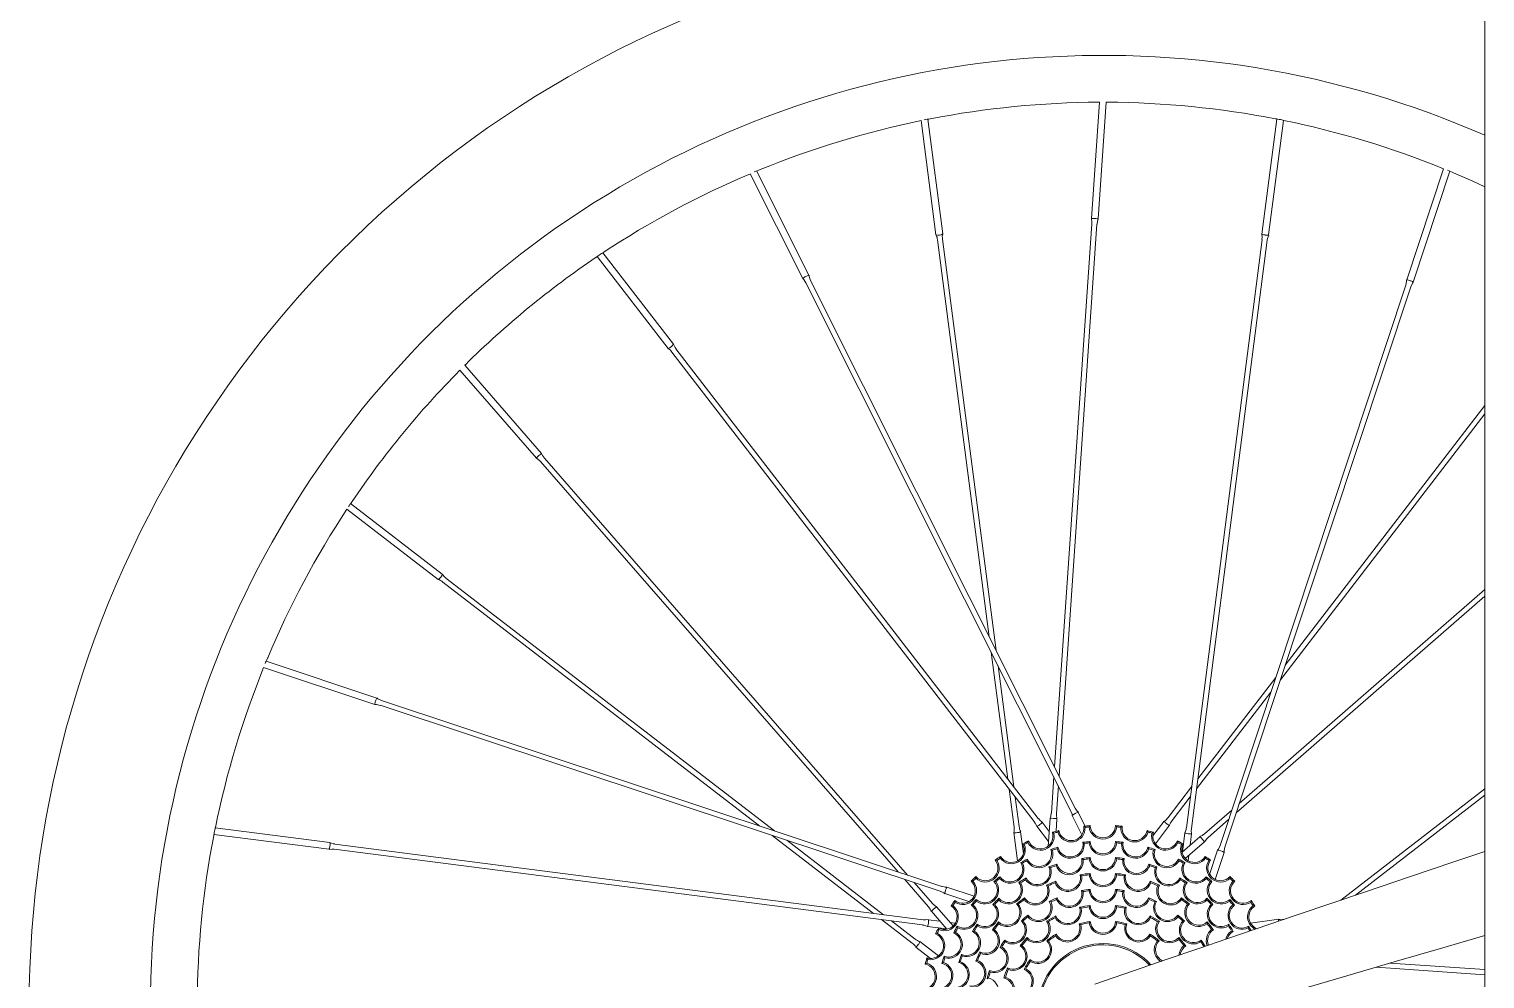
# Model space of a CAD drawing. Header units: millimetres. Extents: x 468 to 13607, y -402 to 3127.
# Drawn here: x 9507.7 to 9944.4, y 2366 to 2650.8 of the extents above; entities that cross this region are included whole.
import ezdxf

# ---------------------------------------------------------------- set-up
doc = ezdxf.new("R2010")
doc.units = ezdxf.units.MM
doc.layers.add('ZANO_R', color=7, linetype='Continuous', lineweight=0)

msp = doc.modelspace()

# ---------------------------------------------------------------- linework, layer by layer
at = {"layer": 'ZANO_R'}
msp.add_line((9944.4, 2836.59), (9944.4, 2040.59), dxfattribs=at)
at = {"layer": 'ZANO_R', "color": 253}
for p, q in [((9828.76, 2628.9), (9826.37, 2594.03)), ((9828.39, 2593.89), (9830.8, 2628.9)), ((9775.28, 2623.36), (9779.74, 2589.12)), ((9781.76, 2589.38), (9777.27, 2623.79)), ((9881.95, 2623.85), (9877.51, 2589.34)), ((9879.53, 2589.08), (9883.95, 2623.45)), ((9724.06, 2607.46), (9739.81, 2576.08)), ((9741.63, 2576.99), (9725.93, 2608.28)), ((9932.01, 2608.94), (9920.95, 2575.62)), ((9922.88, 2574.98), (9933.9, 2608.21)), ((9826.51, 2592.43), (9815.32, 2429.57)), ((9816.66, 2426.89), (9828.03, 2592.33)), ((9780.2, 2587.6), (9795.72, 2468.62)), ((9797.8, 2464.48), (9781.71, 2587.8)), ((9877.56, 2587.75), (9854.85, 2411.35)), ((9856.36, 2411.16), (9879.07, 2587.56)), ((9678.13, 2582.61), (9699.39, 2555.07)), ((9701, 2556.31), (9679.83, 2583.74)), ((9740.75, 2574.78), (9820.14, 2416.57)), ((9821.5, 2417.26), (9742.11, 2575.46)), ((9920.7, 2574.04), (9864.96, 2406.03)), ((9866.41, 2405.55), (9922.14, 2573.56)), ((9810.43, 2414.12), (9701.76, 2554.91)), ((9700.55, 2553.98), (9809.23, 2413.19)), ((9636.95, 2548.57), (9659.91, 2522.21)), ((9661.44, 2523.55), (9638.39, 2550.01)), ((9944.4, 2537.97), (9884.5, 2460.1)), ((9883.05, 2455.71), (9944.4, 2535.47)), ((9661.14, 2521.19), (9768.39, 2398.11)), ((9771.24, 2397.17), (9662.29, 2522.19)), ((9603.05, 2506.83), (9630.42, 2485.78)), ((9631.66, 2487.39), (9604.15, 2508.54)), ((9631.81, 2485.02), (9726.92, 2411.87)), ((9731.32, 2410.41), (9632.74, 2486.23)), ((9869.8, 2415.78), (9944.4, 2480.79)), ((9944.4, 2482.81), (9870.74, 2418.63)), ((9796.32, 2464.03), (9801.29, 2425.96)), ((9578.08, 2459.37), (9611.4, 2448.32)), ((9612.04, 2450.25), (9578.81, 2461.27)), ((9803.14, 2423.57), (9798.4, 2459.89)), ((9881.68, 2456.43), (9858.27, 2426)), ((9857.89, 2423), (9880.22, 2452.04)), ((9612.98, 2448.06), (9780.99, 2392.33)), ((9781.47, 2393.78), (9613.46, 2449.51)), ((9815.12, 2426.58), (9814.37, 2415.72)), ((9815.89, 2415.62), (9816.46, 2423.9)), ((9856.43, 2423.6), (9849.38, 2414.43)), ((9801.68, 2422.96), (9803.18, 2411.49)), ((9804.69, 2411.69), (9803.53, 2420.56)), ((9850.59, 2413.51), (9856.04, 2420.6)), ((9944.4, 2423.01), (9901.17, 2389.65)), ((9905.63, 2391.16), (9944.4, 2421.08)), ((9820.62, 2415.04), (9823.52, 2409.27)), ((9824.49, 2411.86), (9822.44, 2415.96)), ((9868.49, 2416.66), (9860.28, 2409.51)), ((9597.94, 2406.9), (9563.57, 2411.32)), ((9809.98, 2411.79), (9813.53, 2407.2)), ((9813.74, 2410.25), (9811.59, 2413.03)), ((9814.01, 2414.16), (9813.44, 2405.85)), ((9815.78, 2410.3), (9816.03, 2414.02)), ((9816.56, 2410.5), (9816.29, 2410.03)), ((9824.06, 2411.82), (9824.48, 2411.48)), ((9826.02, 2411.99), (9825.67, 2411.58)), ((9833.98, 2411.58), (9833.63, 2411.99)), ((9835.18, 2411.48), (9835.59, 2411.82)), ((9843.36, 2410.03), (9843.09, 2410.5)), ((9848.22, 2413.35), (9844.8, 2408.9)), ((9845.55, 2406.54), (9849.83, 2412.11)), ((9861.28, 2408.36), (9867.54, 2413.82)), ((9563.17, 2409.32), (9597.68, 2404.88)), ((9775.86, 2383.73), (9599.46, 2406.44)), ((9730.59, 2409.05), (9761.02, 2385.64)), ((9764.02, 2385.26), (9734.99, 2407.59)), ((9803.13, 2409.91), (9804.23, 2401.44)), ((9806, 2403.62), (9805.14, 2410.17)), ((9805.73, 2406.55), (9806.23, 2406.37)), ((9807.51, 2407.38), (9807.32, 2406.88)), ((9814.66, 2409.99), (9815.13, 2409.72)), ((9823.8, 2407), (9824.22, 2406.66)), ((9826.02, 2407.22), (9825.67, 2406.81)), ((9833.98, 2406.81), (9833.63, 2407.22)), ((9835.43, 2406.66), (9835.85, 2407)), ((9844.52, 2409.72), (9844.99, 2409.99)), ((9852.33, 2406.88), (9852.15, 2407.38)), ((9853.42, 2406.37), (9853.93, 2406.55)), ((9858.92, 2408.66), (9853.56, 2403.99)), ((9854.4, 2409.83), (9853.66, 2404.07)), ((9854.53, 2402.14), (9860.26, 2407.13)), ((9855.97, 2406.09), (9856.41, 2409.57)), ((9599.27, 2404.93), (9775.67, 2382.22)), ((9799.13, 2402.75), (9799.03, 2402.22)), ((9807.17, 2401.95), (9807, 2401.44)), ((9814.2, 2404.86), (9814.68, 2404.62)), ((9816.33, 2405.51), (9816.07, 2405.04)), ((9823.47, 2402.15), (9823.9, 2401.82)), ((9826.02, 2402.44), (9825.67, 2402.02)), ((9833.98, 2402.02), (9833.63, 2402.44)), ((9835.75, 2401.82), (9836.18, 2402.15)), ((9843.58, 2405.04), (9843.32, 2405.51)), ((9844.97, 2404.62), (9845.45, 2404.86)), ((9852.65, 2401.44), (9852.49, 2401.95)), ((9855.37, 2401.47), (9855.57, 2403.05)), ((9860.62, 2402.22), (9860.52, 2402.75)), ((9864.22, 2404.61), (9861.82, 2397.38)), ((9863.46, 2395.85), (9866.15, 2403.97)), ((9797.52, 2401.62), (9798.05, 2401.53)), ((9805.2, 2400.9), (9805.72, 2400.75)), ((9813.63, 2399.61), (9814.12, 2399.39)), ((9816.05, 2400.46), (9815.8, 2399.98)), ((9826.02, 2397.66), (9825.68, 2397.24)), ((9833.98, 2397.24), (9833.63, 2397.66)), ((9843.85, 2399.98), (9843.61, 2400.46)), ((9845.54, 2399.39), (9846.03, 2399.61)), ((9853.93, 2400.75), (9854.45, 2400.9)), ((9861.6, 2401.53), (9862.13, 2401.62)), ((9770.36, 2395.85), (9777.51, 2387.65)), ((9778.66, 2388.65), (9773.21, 2394.91)), ((9791.17, 2390.82), (9783.05, 2393.52)), ((9790.3, 2395.33), (9790.83, 2395.34)), ((9791.69, 2396.72), (9791.68, 2396.19)), ((9797.15, 2395.26), (9797.68, 2395.21)), ((9798.87, 2396.67), (9798.81, 2396.14)), ((9804.59, 2394.94), (9805.12, 2394.83)), ((9806.77, 2396.31), (9806.64, 2395.78)), ((9812.89, 2394.14), (9813.4, 2393.95)), ((9815.68, 2395.29), (9815.46, 2394.8)), ((9823.03, 2397.26), (9823.47, 2396.95)), ((9836.18, 2396.95), (9836.62, 2397.26)), ((9844.2, 2394.8), (9843.97, 2395.29)), ((9846.26, 2393.95), (9846.76, 2394.14)), ((9853.02, 2395.78), (9852.89, 2396.31)), ((9854.53, 2394.83), (9855.06, 2394.94)), ((9860.84, 2396.14), (9860.78, 2396.67)), ((9861.97, 2395.21), (9862.5, 2395.26)), ((9867.97, 2396.19), (9867.97, 2396.72)), ((9868.82, 2395.34), (9869.35, 2395.33)), ((9782.41, 2391.59), (9789.64, 2389.19)), ((9785.4, 2389.5), (9785.49, 2388.97)), ((9791.76, 2389.87), (9791.81, 2389.34)), ((9798.64, 2390.19), (9798.63, 2389.66)), ((9806.3, 2390.33), (9806.21, 2389.8)), ((9813.74, 2389.26), (9814.25, 2389.09)), ((9816.13, 2390.35), (9815.92, 2389.85)), ((9823.43, 2392.5), (9823.87, 2392.19)), ((9826.02, 2392.87), (9825.68, 2392.45)), ((9833.97, 2392.45), (9833.63, 2392.87)), ((9835.78, 2392.19), (9836.23, 2392.5)), ((9843.74, 2389.85), (9843.53, 2390.35)), ((9845.4, 2389.09), (9845.91, 2389.26)), ((9853.44, 2389.8), (9853.35, 2390.33)), ((9861.02, 2389.66), (9861.01, 2390.19)), ((9867.84, 2389.34), (9867.89, 2389.87)), ((9874.16, 2388.97), (9874.25, 2389.5)), ((9778.36, 2386.29), (9783.03, 2380.93)), ((9784.88, 2381.9), (9779.89, 2387.63)), ((9784.28, 2387.89), (9784.8, 2387.99)), ((9790.35, 2388.15), (9790.89, 2388.21)), ((9796.83, 2388.38), (9797.37, 2388.39)), ((9803.91, 2388.5), (9804.44, 2388.44)), ((9807.34, 2385.15), (9807.28, 2384.61)), ((9815.69, 2384.91), (9815.52, 2384.4)), ((9822.84, 2387.51), (9823.3, 2387.23)), ((9826.02, 2388.08), (9825.69, 2387.65)), ((9833.97, 2387.65), (9833.63, 2388.08)), ((9836.35, 2387.23), (9836.82, 2387.51)), ((9844.13, 2384.4), (9843.96, 2384.91)), ((9852.37, 2384.61), (9852.31, 2385.15)), ((9855.21, 2388.44), (9855.75, 2388.5)), ((9862.29, 2388.39), (9862.83, 2388.38)), ((9868.77, 2388.21), (9869.3, 2388.15)), ((9874.85, 2387.99), (9875.38, 2387.89)), ((9763.42, 2383.8), (9772.59, 2376.75)), ((9773.52, 2377.95), (9766.42, 2383.41)), ((9777.19, 2381.77), (9782.95, 2381.03)), ((9780.94, 2383.33), (9777.45, 2383.78)), ((9780.47, 2381.3), (9780.65, 2380.79)), ((9785.55, 2382.74), (9783.97, 2382.94)), ((9785.07, 2379.85), (9785.58, 2380.02)), ((9786.12, 2381.82), (9786.27, 2381.3)), ((9790.72, 2380.25), (9791.24, 2380.39)), ((9792.08, 2382.43), (9792.19, 2381.9)), ((9796.69, 2380.72), (9797.22, 2380.81)), ((9798.52, 2383.11), (9798.58, 2382.58)), ((9805.36, 2383.43), (9805.9, 2383.41)), ((9812.89, 2383.3), (9813.42, 2383.18)), ((9822.69, 2382.56), (9823.17, 2382.3)), ((9826.03, 2383.27), (9825.7, 2382.84)), ((9833.96, 2382.84), (9833.63, 2383.27)), ((9836.48, 2382.3), (9836.96, 2382.56)), ((9846.23, 2383.18), (9846.76, 2383.3)), ((9853.76, 2383.41), (9854.3, 2383.43)), ((9861.08, 2382.58), (9861.13, 2383.11)), ((9862.43, 2380.81), (9862.96, 2380.72)), ((9867.46, 2381.9), (9867.57, 2382.43)), ((9868.42, 2380.39), (9868.94, 2380.25)), ((9873.38, 2381.3), (9873.53, 2381.82)), ((9882.54, 2383.89), (9874.08, 2382.79)), ((9773.67, 2375.59), (9778.12, 2372.17)), ((9780.48, 2372.92), (9774.91, 2377.2)), ((9779.64, 2379.51), (9780.14, 2379.7)), ((9798.96, 2375.48), (9799.48, 2375.61)), ((9800.37, 2377.68), (9800.47, 2377.15)), ((9804.98, 2375.93), (9805.52, 2376.01)), ((9807.06, 2378.41), (9807.08, 2377.86)), ((9812.99, 2377.47), (9813.54, 2377.42)), ((9815.75, 2379.47), (9815.62, 2378.94)), ((9844.03, 2378.94), (9843.9, 2379.47)), ((9846.12, 2377.42), (9846.66, 2377.47)), ((9852.57, 2377.86), (9852.59, 2378.41)), ((9854.13, 2376.01), (9854.67, 2375.93)), ((9859.18, 2377.15), (9859.28, 2377.68)), ((9777.03, 2372.36), (9777.3, 2371.89)), ((9782.16, 2372.82), (9782.4, 2372.34)), ((9786.57, 2370.97), (9787.04, 2371.22)), ((9787.41, 2373.4), (9787.64, 2372.91)), ((9791.73, 2371.34), (9792.22, 2371.57)), ((9792.88, 2374.13), (9793.07, 2373.62)), ((9807.9, 2371.82), (9808.01, 2371.28)), ((9776.52, 2370.46), (9776.99, 2370.73)), ((9781.51, 2370.69), (9781.98, 2370.95)), ((9795.79, 2368.55), (9796.04, 2368.07)), ((9801.18, 2369.34), (9801.38, 2368.84)), ((9806.2, 2368.87), (9806.72, 2369.05)), ((9911.81, 2369.51), (9944.4, 2367.27)), ((9944.4, 2368.8), (9916.03, 2370.75)), ((9795.06, 2366.04), (9795.52, 2366.31)), ((9800.07, 2366.3), (9800.55, 2366.56))]:
    msp.add_line(p, q, dxfattribs=at)
at = {"layer": 'ZANO_R', "color": 253, "flags": 128}
for points in [[(9828.57, 2628.89), (9828.57, 2628.89), (9828.69, 2628.9), (9828.76, 2628.9)], [(9881.6, 2623.91), (9881.59, 2623.91), (9881.69, 2623.9), (9881.93, 2623.87), (9882.26, 2623.81), (9882.66, 2623.74), (9883.08, 2623.66), (9883.47, 2623.57), (9883.79, 2623.49), (9884, 2623.44), (9884.08, 2623.42), (9884.07, 2623.42)], [(9934.96, 2607.73), (9940.79, 2605.2), (9944.4, 2603.55)], [(9826.36, 2594.03), (9826.52, 2592.87), (9826.47, 2592.44)], [(9826.37, 2594.03), (9826.44, 2594.05), (9826.66, 2594.05), (9826.99, 2594.04), (9827.38, 2594.02), (9827.77, 2593.99), (9828.1, 2593.95), (9828.32, 2593.92), (9828.39, 2593.89), (9828.39, 2593.89)], [(9828.07, 2592.32), (9828.17, 2593.22), (9828.42, 2593.87)], [(9877.49, 2589.33), (9877.6, 2588.47), (9877.53, 2587.76)], [(9879.11, 2587.55), (9879.17, 2588.07), (9879.54, 2589.07)], [(9677.84, 2582.4), (9677.83, 2582.4), (9677.92, 2582.47), (9678.12, 2582.61), (9678.39, 2582.81), (9678.73, 2583.05), (9679.08, 2583.28), (9679.42, 2583.49), (9679.69, 2583.66), (9679.87, 2583.77), (9679.94, 2583.8), (9679.94, 2583.8)], [(9742.12, 2575.47), (9741.7, 2576.6), (9741.66, 2576.99)], [(9739.79, 2576.05), (9740.15, 2575.7), (9740.74, 2574.77)], [(9920.92, 2575.61), (9920.93, 2575.11), (9920.68, 2574.04)], [(9922.15, 2573.56), (9922.66, 2574.65), (9922.9, 2574.96)], [(9699.38, 2555.04), (9700.07, 2554.52), (9700.53, 2553.96)], [(9701.79, 2554.93), (9701.47, 2555.33), (9701.02, 2556.31)], [(9638.39, 2550.01), (9638.51, 2550.12), (9638.6, 2550.2), (9638.6, 2550.2)], [(9636.81, 2548.41), (9636.86, 2548.46), (9636.95, 2548.57)], [(9659.91, 2522.21), (9659.96, 2522.28), (9660.11, 2522.44), (9660.35, 2522.67), (9660.64, 2522.93), (9660.94, 2523.18), (9661.19, 2523.38), (9661.37, 2523.52), (9661.44, 2523.55), (9661.44, 2523.55)], [(9659.91, 2522.21), (9660.84, 2521.51), (9661.11, 2521.16)], [(9662.32, 2522.21), (9661.76, 2522.92), (9661.47, 2523.56)], [(9603.54, 2507.63), (9603.73, 2507.92), (9603.96, 2508.28), (9604.2, 2508.61), (9604.4, 2508.89), (9604.55, 2509.09), (9604.62, 2509.19), (9604.62, 2509.18)], [(9578.53, 2460.57), (9578.54, 2460.58), (9578.68, 2460.95), (9578.84, 2461.34), (9579.01, 2461.72), (9579.15, 2462.03), (9579.25, 2462.24), (9579.3, 2462.34), (9579.3, 2462.33)], [(9613.46, 2449.52), (9612.37, 2450.02), (9612.06, 2450.27)], [(9611.41, 2448.29), (9611.91, 2448.29), (9612.98, 2448.05)], [(9814.33, 2415.73), (9814.23, 2414.83), (9813.98, 2414.18)], [(9816.04, 2414.03), (9815.88, 2415.18), (9815.93, 2415.61)], [(9820.13, 2416.57), (9820.55, 2415.44), (9820.59, 2415.05)], [(9822.46, 2415.98), (9822.09, 2416.33), (9821.51, 2417.26)], [(9563.11, 2408.96), (9563.11, 2409.02), (9563.14, 2409.21), (9563.19, 2409.52), (9563.25, 2409.9), (9563.34, 2410.32), (9563.42, 2410.72), (9563.5, 2411.07), (9563.57, 2411.31), (9563.6, 2411.43), (9563.6, 2411.43)], [(9809.2, 2413.16), (9809.52, 2412.76), (9809.97, 2411.79)], [(9811.59, 2413.03), (9811.59, 2413.03), (9811.56, 2412.94), (9811.42, 2412.77), (9811.17, 2412.54), (9810.87, 2412.3), (9810.56, 2412.07), (9810.28, 2411.89), (9810.08, 2411.79), (9809.98, 2411.79), (9809.98, 2411.79)], [(9811.6, 2413.06), (9810.91, 2413.58), (9810.46, 2414.14)], [(9848.93, 2412.61), (9848.63, 2412.85), (9848.39, 2413.08), (9848.25, 2413.25), (9848.22, 2413.35), (9848.23, 2413.35)], [(9854.82, 2411.36), (9854.76, 2410.85), (9854.39, 2409.84)], [(9856.44, 2409.58), (9856.32, 2410.44), (9856.4, 2411.16)], [(9599.47, 2406.48), (9598.96, 2406.54), (9597.95, 2406.9)], [(9804.16, 2409.89), (9803.77, 2409.85), (9803.44, 2409.84), (9803.21, 2409.86), (9803.13, 2409.91), (9803.13, 2409.91)], [(9856.41, 2409.57), (9856.41, 2409.57), (9856.33, 2409.53), (9856.11, 2409.51), (9855.78, 2409.52), (9855.39, 2409.56), (9855, 2409.62), (9854.68, 2409.69), (9854.47, 2409.77), (9854.4, 2409.83), (9854.4, 2409.83)], [(9860.26, 2409.54), (9859.55, 2408.98), (9858.91, 2408.69)], [(9860.26, 2407.13), (9860.97, 2408.06), (9861.31, 2408.33)], [(9597.69, 2404.85), (9598.55, 2404.97), (9599.27, 2404.9)], [(9944.4, 2404.23), (9935.41, 2401.22), (9921.76, 2396.62), (9908.6, 2392.17), (9888.1, 2385.21), (9867.27, 2378.12), (9858.64, 2375.17), (9849.11, 2371.92), (9838.68, 2368.35), (9827.35, 2364.48)], [(9864.95, 2406.04), (9864.45, 2404.94), (9864.2, 2404.63)], [(9866.18, 2403.97), (9866.18, 2404.48), (9866.42, 2405.55)], [(9783.05, 2393.55), (9782.54, 2393.55), (9781.47, 2393.79)], [(9779.89, 2387.63), (9778.96, 2388.33), (9778.69, 2388.68)], [(9780.99, 2392.32), (9782.08, 2391.82), (9782.39, 2391.57)], [(9777.48, 2387.63), (9778.04, 2386.92), (9778.33, 2386.28)], [(9775.66, 2382.18), (9776.17, 2382.13), (9777.18, 2381.76)], [(9777.44, 2383.81), (9776.58, 2383.69), (9775.87, 2383.77)], [(9777.45, 2383.78), (9777.45, 2383.78), (9777.5, 2383.7), (9777.51, 2383.47), (9777.5, 2383.14), (9777.46, 2382.76), (9777.4, 2382.37), (9777.33, 2382.05), (9777.26, 2381.84), (9777.19, 2381.77), (9777.19, 2381.77)], [(9882.48, 2383.3), (9882.47, 2383.58), (9882.49, 2383.81), (9882.54, 2383.89), (9882.55, 2383.89)], [(9774.42, 2376.3), (9774.17, 2376), (9773.94, 2375.76), (9773.77, 2375.61), (9773.67, 2375.59), (9773.67, 2375.59)], [(9833.14, 2346.34), (9840.8, 2348.6), (9847.39, 2350.55), (9852.89, 2352.18), (9857.31, 2353.48), (9860.65, 2354.47), (9863.22, 2355.22), (9865.86, 2356.01), (9868.64, 2356.82), (9878.19, 2359.64), (9889.01, 2362.83), (9902.97, 2366.93), (9917.22, 2371.1), (9931.74, 2375.33), (9944.4, 2379)]]:
    msp.add_lwpolyline(points, dxfattribs=at)
at = {"layer": 'ZANO_R', "color": 253}
for centre, radius, start, end in [((9829.83, 2357.19), 322.1, 69.1641, 264.4729), ((9829.83, 2357.19), 285.75, 66.3631, 180), ((9829.83, 2357.19), 271.7, 90.2641, 100.9861), ((9830.18, 2615.83), 13.08, 86.0143, 87.3067), ((9829.83, 2357.19), 271.7, 79.015, 89.7329), ((9829.83, 2357.19), 271.7, 101.5823, 112.2354), ((9780.47, 2605.41), 18.66, 97.4413, 103.2268), ((9829.83, 2357.19), 271.7, 67.9088, 78.4831), ((9829.83, 2357.19), 271.7, 112.9088, 123.4823), ((9732.99, 2591.02), 18.65, 108.6812, 114.544), ((9926.67, 2590.95), 18.71, 63.6954, 69.5362), ((9780.47, 2591.44), 2.43, 252.6727, 302.1952), ((9777.28, 2587.6), 2.89, 359.8738, 31.4142), ((9784.63, 2588.54), 2.98, 163.925, 194.3645), ((9878.51, 2591.07), 1.99, 240.0107, 269.8574), ((9879, 2591), 1.99, 255.4686, 285.3154), ((9829.83, 2357.19), 271.7, 124.0146, 134.7357), ((9741.73, 2573.87), 2.92, 110.8434, 130.9224), ((9742, 2574.75), 2.27, 99.4353, 125.3219), ((9920.74, 2572.71), 2.92, 65.8422, 85.9231), ((9921.56, 2573.13), 2.27, 54.4285, 80.3285), ((9698.88, 2556.99), 1.99, 285.0165, 314.8526), ((9699.27, 2557.3), 1.99, 300.4705, 330.3138), ((9829.83, 2357.19), 271.7, 135.2672, 145.9858), ((9829.83, 2357.19), 271.7, 146.5823, 157.235), ((9629.29, 2487.93), 2.43, 297.6752, 347.1943), ((9629.74, 2482.96), 2.89, 44.8832, 76.4034), ((9634.28, 2488.82), 2.98, 208.9259, 239.3617), ((9829.83, 2357.19), 271.7, 157.9088, 168.4856), ((9613.89, 2448.93), 2.27, 144.4317, 170.3227), ((9614.32, 2448.11), 2.92, 155.8498, 175.9146), ((9823.63, 2411.31), 4.8, 104.4182, 128.8765), ((9800.26, 2410.75), 2.99, 343.8333, 14.3459), ((9807.61, 2411.69), 2.88, 179.8566, 211.3157), ((9814.46, 2409.63), 4.56, 82.8843, 95.7045), ((9829.83, 2357.19), 54.93, 103.9751, 106.0249), ((9814.97, 2409.59), 4.56, 76.434, 89.2561), ((9820.29, 2411.29), 4.19, 197.397, 2.603), ((9820.29, 2411.29), 3.81, 191.9875, 8.0125), ((9829.83, 2357.19), 54.93, 93.9751, 96.0249), ((9829.83, 2357.19), 54.55, 94.3698, 95.6302), ((9829.83, 2412.12), 4.19, 187.397, 352.603), ((9829.83, 2412.12), 3.81, 181.9875, 358.0125), ((9829.83, 2357.19), 54.93, 83.9751, 86.0249), ((9829.83, 2357.19), 54.55, 84.3698, 85.6302), ((9839.36, 2411.29), 4.19, 177.397, 342.603), ((9839.36, 2411.29), 3.81, 171.9875, 348.0125), ((9829.83, 2357.19), 54.93, 73.9751, 76.0249), ((9846.79, 2415.97), 2.99, 298.8282, 329.3497), ((9850.03, 2413.55), 1.45, 220.6796, 262.2667), ((9852.65, 2411.44), 2.89, 134.8636, 166.3103), ((9829.83, 2357.19), 271.7, 169.0167, 179.7325), ((9596.02, 2406.37), 1.99, 345.4728, 15.3133), ((9802.36, 2404.76), 4.19, 217.397, 22.603), ((9802.36, 2404.76), 3.81, 211.9875, 28.0125), ((9804.26, 2411.33), 1.45, 265.672, 307.2776), ((9829.83, 2357.19), 54.93, 113.9751, 116.0249), ((9829.83, 2357.19), 54.55, 114.3698, 115.6302), ((9811.04, 2408.81), 4.19, 207.397, 12.603), ((9811.04, 2408.81), 3.81, 201.9875, 18.0125), ((9829.83, 2357.19), 54.55, 104.3698, 105.6302), ((9820.04, 2406.4), 4.19, 198.8546, 3.6454), ((9820.04, 2406.4), 3.81, 193.4263, 9.0737), ((9829.83, 2357.19), 50.17, 94.3526, 96.8974), ((9829.83, 2357.19), 49.78, 94.7865, 96.4635), ((9829.83, 2407.36), 4.19, 187.6046, 352.3954), ((9829.83, 2407.36), 3.81, 182.1763, 357.8237), ((9829.83, 2357.19), 50.17, 83.1026, 85.6474), ((9829.83, 2357.19), 49.78, 83.5365, 85.2135), ((9839.61, 2406.4), 4.19, 176.3546, 341.1454), ((9839.61, 2406.4), 3.81, 170.9263, 346.5737), ((9829.83, 2357.19), 54.55, 74.3698, 75.6302), ((9848.61, 2408.81), 4.19, 167.397, 332.603), ((9848.61, 2408.81), 3.81, 161.9875, 338.0125), ((9829.83, 2357.19), 54.93, 63.9751, 66.0249), ((9829.83, 2357.19), 54.55, 64.3698, 65.6302), ((9857.29, 2404.76), 4.19, 157.397, 322.603), ((9857.29, 2404.76), 3.81, 151.9875, 328.0125), ((9856.03, 2405.13), 4.56, 37.8897, 50.7007), ((9856.37, 2404.75), 4.56, 31.4358, 44.2516), ((9595.95, 2405.88), 1.99, 330.0094, 359.8544), ((9829.83, 2357.19), 54.93, 123.9751, 126.0249), ((9829.83, 2357.19), 54.55, 124.3698, 125.6302), ((9829.83, 2357.19), 50.17, 116.8526, 119.3974), ((9810.63, 2403.54), 4.19, 210.1046, 14.8954), ((9810.63, 2403.54), 3.81, 204.6763, 20.3237), ((9829.83, 2357.19), 50.17, 105.6026, 108.1474), ((9829.83, 2357.19), 49.78, 106.0365, 107.7135), ((9819.72, 2401.46), 4.19, 200.713, 5.0013), ((9819.72, 2401.46), 3.81, 195.2619, 10.4524), ((9829.83, 2357.19), 45.4, 94.8094, 98.0477), ((9829.83, 2357.19), 45.02, 95.2911, 97.5661), ((9829.83, 2402.6), 4.19, 187.8559, 352.1441), ((9829.83, 2402.6), 3.81, 182.4047, 357.5953), ((9829.83, 2357.19), 45.4, 81.9523, 85.1906), ((9829.83, 2357.19), 45.02, 82.4339, 84.7089), ((9839.93, 2401.46), 4.19, 174.9987, 339.287), ((9839.93, 2401.46), 3.81, 169.5476, 344.7381), ((9829.83, 2357.19), 50.17, 71.8526, 74.3974), ((9829.83, 2357.19), 49.78, 72.2865, 73.9635), ((9849.02, 2403.54), 4.19, 165.1046, 329.8954), ((9849.02, 2403.54), 3.81, 159.6763, 335.3237), ((9829.83, 2357.19), 50.17, 60.6026, 63.1474), ((9829.83, 2357.19), 54.93, 53.9751, 56.0249), ((9829.83, 2357.19), 54.55, 54.3698, 55.6302), ((9863.71, 2399.84), 4.8, 59.4187, 83.8772), ((9794.52, 2399.27), 4.19, 227.397, 32.603), ((9794.52, 2399.27), 3.81, 221.9875, 38.0125), ((9801.96, 2398.91), 4.19, 221.3546, 26.1454), ((9801.96, 2398.91), 3.81, 215.9263, 31.5737), ((9829.83, 2357.19), 49.78, 117.2865, 118.9635), ((9810.13, 2398.1), 4.19, 213.5701, 17.8584), ((9810.13, 2398.1), 3.81, 208.119, 23.3096), ((9829.83, 2357.19), 45.4, 107.6666, 110.9048), ((9829.83, 2357.19), 45.02, 108.1482, 110.4232), ((9829.83, 2357.19), 40.64, 95.3734, 99.6266), ((9829.83, 2397.83), 3.81, 182.6867, 357.3133), ((9829.83, 2357.19), 40.64, 80.3734, 84.6266), ((9829.83, 2357.19), 45.4, 69.0952, 72.3334), ((9829.83, 2357.19), 45.02, 69.5768, 71.8518), ((9849.53, 2398.1), 4.19, 162.1416, 326.4299), ((9849.53, 2398.1), 3.81, 156.6904, 331.881), ((9829.83, 2357.19), 49.78, 61.0365, 62.7135), ((9857.7, 2398.91), 4.19, 153.8546, 318.6454), ((9857.7, 2398.91), 3.81, 148.4263, 324.0737), ((9865.13, 2399.27), 4.19, 147.397, 312.603), ((9865.13, 2399.27), 3.81, 141.9875, 318.0125), ((9787.18, 2391.08), 4.8, 149.4215, 173.8736), ((9787.75, 2392.5), 3.81, 231.9875, 48.0125), ((9787.75, 2392.5), 4.19, 237.397, 42.603), ((9829.83, 2357.19), 54.93, 133.9751, 136.0249), ((9829.83, 2357.19), 54.55, 134.3698, 135.6302), ((9794.35, 2392.67), 3.81, 227.1763, 42.8237), ((9794.35, 2392.67), 4.19, 232.6046, 37.3954), ((9829.83, 2357.19), 50.17, 128.1026, 130.6474), ((9829.83, 2357.19), 49.78, 128.5365, 130.2135), ((9801.52, 2392.69), 4.19, 226.4273, 30.7156), ((9801.52, 2392.69), 3.81, 220.9762, 36.1667), ((9829.83, 2357.19), 45.4, 120.5237, 123.762), ((9829.83, 2357.19), 45.02, 121.0053, 123.2804), ((9809.51, 2392.39), 4.19, 218.1662, 21.8338), ((9809.51, 2392.39), 3.81, 212.6867, 27.3133), ((9829.83, 2357.19), 40.64, 110.3734, 114.6266), ((9829.83, 2357.19), 40.26, 110.9146, 114.0854), ((9819.31, 2396.45), 4.19, 203.1662, 6.8338), ((9819.31, 2396.45), 3.81, 197.6867, 12.3133), ((9829.83, 2357.19), 40.26, 95.9146, 99.0854), ((9829.83, 2397.83), 4.19, 188.1662, 351.8338), ((9829.83, 2357.19), 40.26, 80.9146, 84.0854), ((9840.35, 2396.45), 4.19, 173.1662, 336.8338), ((9840.35, 2396.45), 3.81, 167.6867, 342.3133), ((9829.83, 2357.19), 40.64, 65.3734, 69.6266), ((9829.83, 2357.19), 40.26, 65.9146, 69.0854), ((9850.15, 2392.39), 4.19, 158.1662, 321.8338), ((9850.15, 2392.39), 3.81, 152.6867, 327.3133), ((9829.83, 2357.19), 45.4, 56.238, 59.4763), ((9829.83, 2357.19), 45.02, 56.7196, 58.9947), ((9858.13, 2392.69), 4.19, 149.2844, 313.5727), ((9858.13, 2392.69), 3.81, 143.8333, 319.0238), ((9829.83, 2357.19), 50.17, 49.3526, 51.8974), ((9829.83, 2357.19), 49.78, 49.7865, 51.4635), ((9865.3, 2392.67), 4.19, 142.6046, 307.3954), ((9865.3, 2392.67), 3.81, 137.1763, 312.8237), ((9871.9, 2392.5), 4.19, 137.397, 302.603), ((9829.83, 2357.19), 54.93, 43.9751, 46.0249), ((9829.83, 2357.19), 54.55, 44.3698, 45.6302), ((9871.9, 2392.5), 3.81, 131.9875, 308.0125), ((9829.83, 2357.19), 54.93, 143.9751, 146.0249), ((9829.83, 2357.19), 54.55, 144.3698, 145.6302), ((9829.83, 2357.19), 50.17, 139.3526, 141.8974), ((9829.83, 2357.19), 49.78, 139.7865, 141.4635), ((9829.83, 2357.19), 45.4, 133.3809, 136.6191), ((9829.83, 2357.19), 45.02, 133.8625, 136.1375), ((9829.83, 2357.19), 40.64, 125.3734, 129.6266), ((9829.83, 2357.19), 40.26, 125.9146, 129.0854), ((9810.43, 2387.38), 4.19, 221.2866, 24.1679), ((9810.43, 2387.38), 3.81, 215.771, 29.6836), ((9829.83, 2357.19), 35.88, 112.451, 116.6399), ((9829.83, 2357.19), 35.5, 113.0684, 116.0225), ((9819.72, 2391.62), 4.19, 204.923, 7.8043), ((9819.72, 2391.62), 3.81, 199.4073, 13.32), ((9829.83, 2357.19), 35.88, 96.0874, 100.2763), ((9829.83, 2357.19), 35.5, 96.7047, 99.6589), ((9829.83, 2393.07), 4.19, 188.5593, 351.4407), ((9829.83, 2393.07), 3.81, 183.0437, 356.9563), ((9829.83, 2357.19), 35.88, 79.7237, 83.9126), ((9829.83, 2357.19), 35.5, 80.3411, 83.2953), ((9839.93, 2391.62), 4.19, 172.1957, 335.077), ((9839.93, 2391.62), 3.81, 166.68, 340.5927), ((9829.83, 2357.19), 35.88, 63.3601, 67.549), ((9829.83, 2357.19), 35.5, 63.9775, 66.9316), ((9849.22, 2387.38), 4.19, 155.8321, 318.7134), ((9849.22, 2387.38), 3.81, 150.3164, 324.229), ((9829.83, 2357.19), 40.64, 50.3734, 54.6266), ((9829.83, 2357.19), 40.26, 50.9146, 54.0854), ((9829.83, 2357.19), 45.4, 43.3809, 46.6191), ((9829.83, 2357.19), 45.02, 43.8625, 46.1375), ((9829.83, 2357.19), 49.78, 38.5365, 40.2135), ((9829.83, 2357.19), 50.17, 38.1026, 40.6474), ((9829.83, 2357.19), 54.55, 34.3698, 35.6302), ((9829.83, 2357.19), 54.93, 33.9751, 36.0249), ((9781.88, 2383.41), 4.55, 127.8774, 140.7106), ((9782.27, 2383.74), 4.55, 121.4327, 134.2605), ((9782.26, 2384.66), 3.81, 241.9875, 58.0125), ((9782.26, 2384.66), 4.19, 247.397, 52.603), ((9788.12, 2385.07), 3.81, 238.4263, 54.0737), ((9788.12, 2385.07), 4.19, 243.8546, 48.6454), ((9794.33, 2385.5), 3.81, 233.8333, 49.0238), ((9794.33, 2385.5), 4.19, 239.2844, 43.5727), ((9801.09, 2385.93), 3.81, 227.6867, 42.3133), ((9801.09, 2385.93), 4.19, 233.1662, 36.8338), ((9829.83, 2357.19), 35.88, 128.8146, 133.0035), ((9829.83, 2357.19), 35.5, 129.432, 132.3862), ((9829.83, 2357.19), 31.12, 117.0202, 122.9798), ((9829.83, 2357.19), 30.73, 117.7388, 122.2612), ((9819.18, 2386.43), 4.19, 209.0734, 10.9266), ((9819.18, 2386.43), 3.81, 203.5101, 16.4899), ((9829.83, 2357.19), 31.12, 97.0202, 102.9798), ((9829.83, 2357.19), 30.73, 97.7388, 102.2612), ((9829.83, 2388.31), 4.19, 189.0734, 350.9266), ((9829.83, 2388.31), 3.81, 183.5101, 356.4899), ((9829.83, 2357.19), 31.12, 77.0202, 82.9798), ((9829.83, 2357.19), 30.73, 77.7388, 82.2612), ((9840.47, 2386.43), 4.19, 169.0734, 330.9266), ((9840.47, 2386.43), 3.81, 163.5101, 336.4899), ((9829.83, 2357.19), 31.12, 57.0202, 62.9798), ((9829.83, 2357.19), 30.73, 57.7388, 62.2612), ((9829.83, 2357.19), 35.88, 46.9965, 51.1854), ((9829.83, 2357.19), 35.5, 47.6138, 50.568), ((9858.56, 2385.93), 4.19, 143.1662, 306.8338), ((9858.56, 2385.93), 3.81, 137.6867, 312.3133), ((9865.32, 2385.5), 4.19, 136.4273, 300.7156), ((9865.32, 2385.5), 3.81, 130.9762, 306.1667), ((9871.54, 2385.07), 4.19, 131.3546, 296.1454), ((9871.54, 2385.07), 3.81, 125.9263, 301.5737), ((9877.4, 2384.66), 4.19, 127.397, 243.608), ((9877.4, 2384.66), 3.81, 121.9875, 250.3861), ((9829.83, 2357.19), 54.93, 153.9751, 156.0249), ((9829.83, 2357.19), 54.55, 154.3698, 155.6302), ((9783.48, 2376.39), 3.81, 249.6763, 65.3237), ((9783.48, 2376.39), 4.19, 255.1046, 59.8954), ((9829.83, 2357.19), 50.17, 150.6026, 153.1474), ((9829.83, 2357.19), 49.78, 151.0365, 152.7135), ((9788.92, 2376.89), 3.81, 246.6904, 61.881), ((9788.92, 2376.89), 4.19, 252.1416, 56.4299), ((9829.83, 2357.19), 45.4, 146.238, 149.4763), ((9829.83, 2357.19), 45.02, 146.7196, 148.9947), ((9794.63, 2377.51), 3.81, 242.6867, 57.3133), ((9794.63, 2377.51), 4.19, 248.1662, 51.8338), ((9829.83, 2357.19), 40.64, 140.3734, 144.6266), ((9829.83, 2357.19), 40.26, 140.9146, 144.0854), ((9802.71, 2380.69), 3.81, 232.1346, 46.0472), ((9802.71, 2380.69), 4.19, 237.6502, 40.5316), ((9809.83, 2381.03), 3.81, 223.5101, 36.4899), ((9809.83, 2381.03), 4.19, 229.0734, 30.9266), ((9819.11, 2381.27), 4.19, 213.7744, 14.2256), ((9819.11, 2381.27), 3.81, 208.1455, 19.8545), ((9829.83, 2357.19), 26.35, 98.291, 105.709), ((9829.83, 2357.19), 25.97, 99.1504, 104.8496), ((9829.83, 2383.55), 4.19, 189.7744, 350.2256), ((9829.83, 2383.55), 3.81, 184.1455, 355.8545), ((9829.83, 2357.19), 26.35, 74.291, 81.709), ((9829.83, 2357.19), 25.97, 75.1504, 80.8496), ((9840.55, 2381.27), 4.19, 165.7744, 326.2256), ((9840.55, 2381.27), 3.81, 160.1455, 331.8545), ((9849.83, 2381.03), 4.19, 149.0734, 310.9266), ((9849.83, 2381.03), 3.81, 143.5101, 316.4899), ((9856.94, 2380.69), 4.19, 139.4684, 302.3498), ((9856.94, 2380.69), 3.81, 133.9528, 307.8654), ((9865.02, 2377.51), 4.19, 128.1662, 201.0152), ((9829.83, 2357.19), 40.26, 35.9146, 39.0854), ((9829.83, 2357.19), 40.64, 35.3734, 39.6266), ((9865.02, 2377.51), 3.81, 122.6867, 201.2696), ((9870.73, 2376.89), 4.19, 123.5701, 165.2434), ((9870.73, 2376.89), 3.81, 118.119, 161.8438), ((9829.83, 2357.19), 45.02, 31.0053, 33.2804), ((9829.83, 2357.19), 45.4, 30.5237, 33.762), ((9829.83, 2357.19), 49.78, 27.7445, 28.9635), ((9829.83, 2357.19), 50.17, 27.6773, 29.3974), ((9883.38, 2386.76), 2.99, 253.8246, 284.3535), ((9771.05, 2374.15), 2.99, 28.8287, 59.3499), ((9775.58, 2380.01), 2.88, 224.8595, 256.312), ((9773.47, 2377.4), 1.45, 310.6926, 352.256), ((9778.21, 2375.98), 3.81, 251.9875, 68.0125), ((9778.21, 2375.98), 4.19, 257.397, 62.603), ((9797.19, 2372.1), 4.19, 254.0139, 56.8952), ((9829.83, 2357.19), 35.88, 145.1783, 149.3672), ((9829.83, 2357.19), 35.5, 145.7957, 148.7498), ((9802.88, 2372.75), 3.81, 243.5101, 56.4899), ((9802.88, 2372.75), 4.19, 249.0734, 50.9266), ((9829.83, 2357.19), 31.12, 137.0202, 142.9798), ((9829.83, 2357.19), 30.73, 137.7388, 142.2612), ((9810.24, 2374.83), 3.81, 232.1455, 43.8545), ((9810.24, 2374.83), 4.19, 237.7744, 38.2256), ((9829.83, 2357.19), 19.43, 42.2507, 180), ((9829.83, 2357.19), 19.05, 42.8501, 339.6792), ((9829.83, 2357.19), 26.35, 122.291, 129.709), ((9829.83, 2357.19), 25.97, 123.1504, 128.8496), ((9829.83, 2357.19), 26.35, 50.291, 57.709), ((9829.83, 2357.19), 25.97, 51.1504, 56.8496), ((9849.41, 2374.83), 4.19, 141.7744, 238.9762), ((9849.41, 2374.83), 3.81, 136.1455, 243.995), ((9829.83, 2357.19), 30.73, 37.7388, 42.2612), ((9829.83, 2357.19), 31.12, 37.0202, 42.9798), ((9856.77, 2372.75), 4.19, 129.0734, 175.0092), ((9856.77, 2372.75), 3.81, 123.5101, 171.754), ((9829.83, 2357.19), 35.5, 31.2502, 34.2043), ((9829.83, 2357.19), 35.88, 31.2525, 34.8217), ((9829.83, 2357.19), 54.93, 163.9751, 166.0249), ((9829.83, 2357.19), 54.55, 164.3698, 165.6302), ((9829.83, 2357.19), 50.16, 161.8526, 164.3974), ((9829.83, 2357.19), 49.78, 162.2865, 163.9635), ((9785.56, 2367.3), 4.19, 264.9987, 69.287), ((9829.83, 2357.19), 45.4, 159.0952, 162.3334), ((9829.83, 2357.19), 45.02, 159.5768, 161.8518), ((9790.57, 2367.71), 3.81, 257.6867, 72.3133), ((9790.57, 2367.71), 4.19, 263.1662, 66.8338), ((9829.83, 2357.19), 40.64, 155.3734, 159.6266), ((9829.83, 2357.19), 40.26, 155.9146, 159.0854), ((9797.19, 2372.1), 3.81, 248.4982, 62.4109), ((9829.83, 2357.19), 26.35, 146.291, 153.709), ((9829.83, 2357.19), 25.97, 147.1504, 152.8496), ((9775.73, 2366.73), 3.81, 261.9875, 78.0125), ((9775.73, 2366.73), 4.19, 267.397, 72.603), ((9780.63, 2366.98), 3.81, 260.9263, 76.5737), ((9780.63, 2366.98), 4.19, 266.3546, 71.1454), ((9785.56, 2367.3), 3.81, 259.5476, 74.7381), ((9829.83, 2357.19), 35.88, 161.5419, 165.7308), ((9829.83, 2357.19), 35.5, 162.1593, 165.1134), ((9829.83, 2357.19), 31.11, 157.0202, 162.9798), ((9829.83, 2357.19), 30.73, 157.7388, 162.2612), ((9804.76, 2365.34), 3.81, 256.1455, 67.8545), ((9804.76, 2365.34), 4.19, 261.7744, 62.2256), ((9794.31, 2362.3), 4.19, 270.3775, 73.2589), ((9799.18, 2362.6), 3.81, 263.5101, 76.4899), ((9799.18, 2362.6), 4.19, 269.0734, 70.9266)]:
    msp.add_arc(centre, radius, start, end, dxfattribs=at)

doc.saveas('drawing.dxf')
